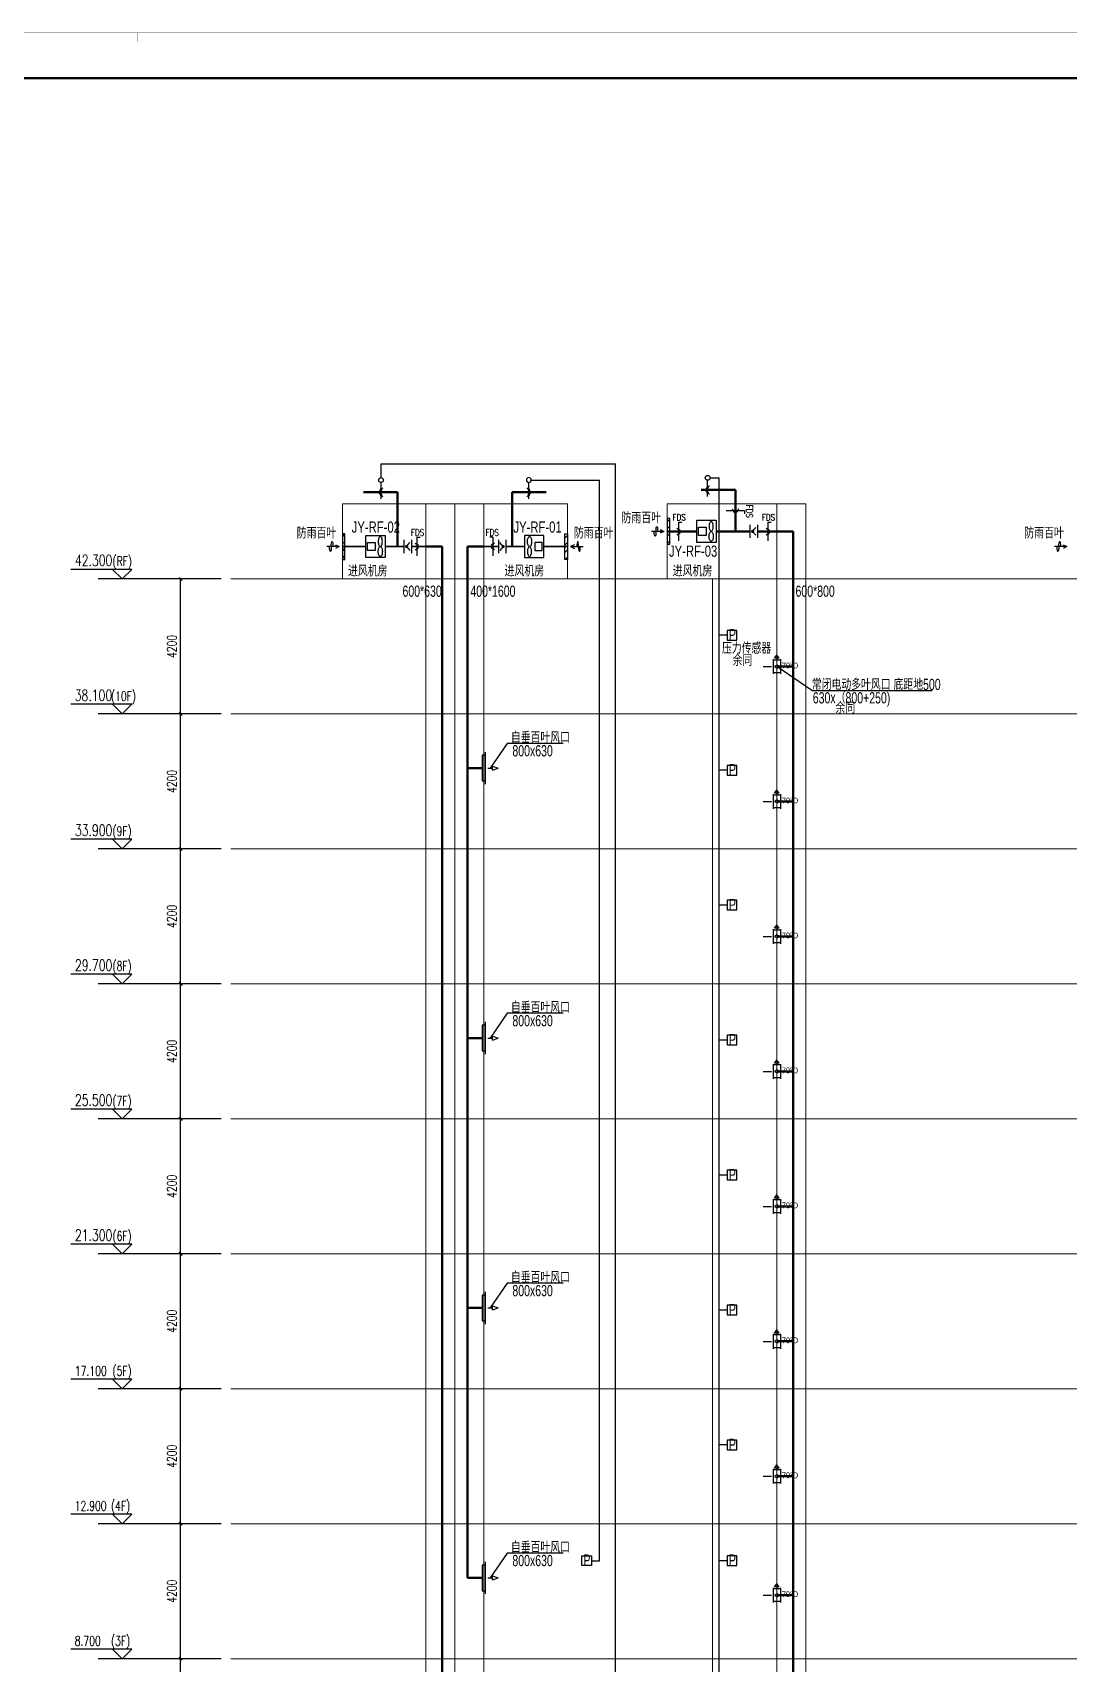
# Model space of a CAD drawing. Extents: x -778003 to -147913, y -2164908 to -814216.
# Drawn here: x -427936 to -395722, y -1229811 to -1179062 of the extents above; entities that cross this region are included whole.
import ezdxf
from ezdxf.enums import TextEntityAlignment as Align

# ---------------------------------------------------------------- set-up
doc = ezdxf.new("R2010")
doc.units = 0
doc.header["$LTSCALE"] = 1000
doc.header["$MEASUREMENT"] = 0
doc.layers.get('0').update_dxf_attribs({"linetype": 'CONTINUOUS'})
for name, color, linetype in [('00AC-风口及标注-61', 61, 'CONTINUOUS'), ('DIM_ELEV', 3, 'CONTINUOUS'), ('DUCT-加压送风标注', 3, 'CONTINUOUS'), ('DUCT-加压送风管单线', 1, 'CONTINUOUS'), ('DUCT-加压送风风口', 7, 'CONTINUOUS'), ('H-DUCT-新风标注', 3, 'CONTINUOUS'), ('H-DUCT-阀门', 2, 'CONTINUOUS'), ('H-DUCT-风口', 61, 'CONTINUOUS'), ('H-设备', 131, 'CONTINUOUS'), ('PUB_DIM', 7, 'CONTINUOUS')]:
    doc.layers.add(name, color=color, linetype=linetype)
doc.layers.add('H-辅助', color=7, linetype='CONTINUOUS', lineweight=20)
doc.layers.add('暖通-新风-标注', color=3, linetype='CONTINUOUS', lineweight=25)
doc.styles.add('_TCH_DIM', font='SIMPLEX', dxfattribs={"bigfont": 'GBCBIG'})
doc.styles.add('_TCH_DIM_T3', font='SIMPLEX', dxfattribs={"width": 0.705882, "bigfont": 'GBCBIG'})
doc.styles.add('GB-100', font='ROS', dxfattribs={"width": 0.8, "height": 300, "bigfont": 'JD'})
doc.styles.add('romans', font='romans', dxfattribs={"width": 0.7})
doc.styles.get("Standard").update_dxf_attribs({"font": 'ros.shx', "width": 0.75, "bigfont": 'jd.shx'})
doc.dimstyles.new('_TCH_ARCH&&100', dxfattribs={"dimtxt": 297.5, "dimasz": 100, "dimexe": 250, "dimexo": 300, "dimgap": 126.25, "dimtad": 1, "dimdec": 0, "dimzin": 0, "dimdsep": 46, "dimtxsty": '_TCH_DIM_T3', "dimblk": 'ARCHTICK', "dimcen": 0.09, "dimclrt": 7, "dimazin": 2, "dimtfac": 1, "dimtdec": 0, "dimtix": 1, "dimtmove": 2, "dimatfit": 3, "dimfxl": 0, "dimtolj": 1, "dimtzin": 0, "dimarcsym": 0})
pattern_1 = [(45, (-258025.69, -781005.28), (-112.2532, 112.2532), [])]

# ---------------------------------------------------------------- blocks, each defined once
blk = doc.blocks.new('_ARROW')
blk.add_solid([(0, 0), (-1, 0.1), (-1, -0.1)])
blk = doc.blocks.new('A$C2AB53CED')
at = {"layer": 'H-DUCT-阀门'}
for p, q in [((625, 26), (696, 149)), ((767, 26), (625, 26)), ((767, 26), (696, 149)), ((696, 26), (696, -45)), ((584, -9), (584, -581)), ((809, -45), (584, -45)), ((696, -197), (696, -392)), ((809, -9), (809, -581)), ((809, -545), (584, -545))]:
    blk.add_line(p, q, dxfattribs=at)
at = {"layer": 'H-DUCT-阀门', "const_width": 26.3}
blk.add_lwpolyline([(584, -7), (584, -582)], dxfattribs=at)
at = {"layer": 'H-DUCT-阀门'}
blk.add_lwpolyline([(267, -295), (524, -295)], dxfattribs=at)
blk.add_circle((696, -295), 58.3, dxfattribs=at)
at = {"layer": 'H-DUCT-阀门', "extrusion": (0, 0, -1), "xscale": 144.0000000037253, "yscale": 144.0000000037253, "zscale": -144.0000000037253}
blk.add_blockref('_ARROW', (-267, -295), dxfattribs=at)
blk.add_blockref('_ARROW', (-267, -295), dxfattribs=at)
blk.add_blockref('_ARROW', (-267, -295), dxfattribs=at)
at = {"layer": 'H-DUCT-阀门', "width": 0.7}
blk.add_text('70%%DD', height=225, dxfattribs=at).set_placement((848, -368))
blk = doc.blocks.new('$风口$00000098')
for p, q in [((0, 0), (-100, 0)), ((0, 200), (100, 200)), ((0, -200), (0, 200)), ((100, 250), (100, -250)), ((172, 0), (315, 0)), ((315, 31), (500, 0)), ((315, 31), (315, -31)), ((315, -31), (500, 0)), ((100, -200), (0, -200))]:
    blk.add_line(p, q)
blk = doc.blocks.new('fengji')
at = {"layer": 'H-设备'}
for points in [[(715, 346), (715, -346), (113, -346), (113, 346)], [(403, -128), (167, -128), (167, 128), (403, 128)]]:
    blk.add_lwpolyline(points, close=True, dxfattribs=at)
for points in [[(563, 311, 0.199085), (542, 302, 0.098442), (517, 265, 0.05569), (504, 219, 0.04245), (499, 156, 0.04245), (504, 92, 0.05569), (517, 46, 0.098442), (542, 9, 0.199085), (563, 0, 0.199085), (584, 9, 0.098442), (608, 46, 0.05569), (622, 92, 0.04245), (627, 156, 0.04245), (622, 219, 0.05569), (608, 266, 0.098442), (584, 302, 0.199085)], [(563, 311, 0.199085), (542, 302, 0.098442), (517, 265, 0.05569), (504, 219, 0.04245), (499, 156, 0.04245), (504, 92, 0.05569), (517, 46, 0.098442), (542, 9, 0.199085), (563, 0, 0.199085), (584, 9, 0.098442), (608, 46, 0.05569), (622, 92, 0.04245), (627, 156, 0.04245), (622, 219, 0.05569), (608, 266, 0.098442), (584, 302, 0.199085)], [(563, -311, -0.199085), (542, -302, -0.098442), (518, -265, -0.05569), (504, -219, -0.04245), (499, -156, -0.04245), (504, -92, -0.05569), (518, -46, -0.098442), (542, -9, -0.199085), (563, 0, -0.199085), (584, -9, -0.098442), (608, -46, -0.05569), (622, -92, -0.04245), (627, -155, -0.04245), (622, -219, -0.05569), (609, -265, -0.098442), (584, -302, -0.199085)], [(563, -311, -0.199085), (542, -302, -0.098442), (518, -265, -0.05569), (504, -219, -0.04245), (499, -156, -0.04245), (504, -92, -0.05569), (518, -46, -0.098442), (542, -9, -0.199085), (563, 0, -0.199085), (584, -9, -0.098442), (608, -46, -0.05569), (622, -92, -0.04245), (627, -155, -0.04245), (622, -219, -0.05569), (609, -265, -0.098442), (584, -302, -0.199085)]]:
    blk.add_lwpolyline(points, format="xyb", close=True, dxfattribs=at)
blk = doc.blocks.new('OAPBJ048')
at = {"color": 0, "linetype": 'ByBlock', "lineweight": -2}
for p, q in [((-125, 65), (-50, -65)), ((125, 65), (50, -65))]:
    blk.add_line(p, q, dxfattribs=at)
blk = doc.blocks.new('FFM')
at = {"layer": 'H-DUCT-阀门', "linetype": 'ByBlock', "lineweight": -2}
for p, q in [((-163, 0), (177, 0)), ((0, 350), (0, -350)), ((0, 350), (121, 350))]:
    blk.add_line(p, q, dxfattribs=at)
at = {"layer": 'H-DUCT-阀门', "linetype": 'ByBlock', "lineweight": -2, "rotation": 90}
blk.add_blockref('OAPBJ048', (0, 0), dxfattribs=at)
at = {"layer": 'H-DUCT-阀门', "linetype": 'ByBlock', "lineweight": -2, "style": 'romans', "width": 0.8}
blk.add_attdef('FD', text='', height=200, dxfattribs=at).set_placement((462, 649), align=Align.MIDDLE_CENTER)
blk = doc.blocks.new('tiaojie')
at = {"layer": 'H-DUCT-阀门'}
for p, q in [((-57, 25), (57, 138)), ((0, -206), (0, 304)), ((-57, -26), (57, -139))]:
    blk.add_line(p, q, dxfattribs=at)
at = {"layer": 'H-DUCT-阀门', "const_width": 40}
for points in [[(-20, 81, 1), (20, 81, 1)], [(-20, -83, 1), (20, -83, 1)]]:
    blk.add_lwpolyline(points, format="xyb", close=True, dxfattribs=at)
at = {"layer": 'H-DUCT-阀门'}
blk.add_circle((0, 379), 75, dxfattribs=at)
blk = doc.blocks.new('A1')
for points, const_width in [([(-584266, -1025182), (-500166, -1025182), (-500166, -965782), (-584266, -965782)], 5), ([(-507666, -966782), (-581766, -966782), (-581766, -1024182), (-507666, -1024182)], 50)]:
    blk.add_lwpolyline(points, close=True, dxfattribs=dict(const_width=const_width))
at = {"const_width": 5}
blk.add_lwpolyline([(-542216, -965782), (-542216, -965982)], dxfattribs=at)
blk = doc.blocks.new('_ArchTick')
at = {"color": 0, "linetype": 'ByBlock', "const_width": 0.4}
blk.add_lwpolyline([(-0.5, -0.5), (0.5, 0.5)], dxfattribs=at)
blk = doc.blocks.new('*D178')
at = {"layer": 'PUB_DIM', "color": 0, "lineweight": -2}
for p, q in [((-422074, -1221265), (-423582, -1221265)), ((-423332, -1225465), (-423332, -1221265)), ((-422074, -1225465), (-423582, -1225465))]:
    blk.add_line(p, q, dxfattribs=at)
at = {"layer": 'PUB_DIM', "color": 0, "lineweight": -2, "xscale": 100, "yscale": 100, "zscale": 100}
for p, rotation in [((-423332, -1221265), 90), ((-423332, -1225465), 270)]:
    blk.add_blockref('_ArchTick', p, dxfattribs=dict(at, rotation=rotation))
at = {"layer": 'PUB_DIM', "color": 7, "insert": (-423607, -1223365), "char_height": 297.5, "attachment_point": 5, "rotation": 90, "style": '_TCH_DIM_T3'}
blk.add_mtext('\\A1;4200', dxfattribs=at)
blk = doc.blocks.new('*D179')
at = {"layer": 'PUB_DIM', "color": 0, "lineweight": -2}
for p, q in [((-422074, -1225465), (-423582, -1225465)), ((-423332, -1229665), (-423332, -1225465)), ((-422074, -1229665), (-423582, -1229665))]:
    blk.add_line(p, q, dxfattribs=at)
at = {"layer": 'PUB_DIM', "color": 0, "lineweight": -2, "xscale": 100, "yscale": 100, "zscale": 100}
for p, rotation in [((-423332, -1225465), 90), ((-423332, -1229665), 270)]:
    blk.add_blockref('_ArchTick', p, dxfattribs=dict(at, rotation=rotation))
at = {"layer": 'PUB_DIM', "color": 7, "insert": (-423607, -1227565), "char_height": 297.5, "attachment_point": 5, "rotation": 90, "style": '_TCH_DIM_T3'}
blk.add_mtext('\\A1;4200', dxfattribs=at)
blk = doc.blocks.new('*D180')
at = {"layer": 'PUB_DIM', "color": 0, "lineweight": -2}
for p, q in [((-422074, -1229665), (-423582, -1229665)), ((-423332, -1233865), (-423332, -1229665)), ((-422074, -1233865), (-423582, -1233865))]:
    blk.add_line(p, q, dxfattribs=at)
at = {"layer": 'PUB_DIM', "color": 0, "lineweight": -2, "xscale": 100, "yscale": 100, "zscale": 100}
for p, rotation in [((-423332, -1229665), 90), ((-423332, -1233865), 270)]:
    blk.add_blockref('_ArchTick', p, dxfattribs=dict(at, rotation=rotation))
at = {"layer": 'PUB_DIM', "color": 7, "insert": (-423607, -1231765), "char_height": 297.5, "attachment_point": 5, "rotation": 90, "style": '_TCH_DIM_T3'}
blk.add_mtext('\\A1;4200', dxfattribs=at)
blk = doc.blocks.new('*D185')
at = {"layer": 'PUB_DIM', "color": 0, "lineweight": -2}
for p, q in [((-422074, -1217065), (-423582, -1217065)), ((-423332, -1221265), (-423332, -1217065)), ((-422074, -1221265), (-423582, -1221265))]:
    blk.add_line(p, q, dxfattribs=at)
at = {"layer": 'PUB_DIM', "color": 0, "lineweight": -2, "xscale": 100, "yscale": 100, "zscale": 100}
for p, rotation in [((-423332, -1217065), 90), ((-423332, -1221265), 270)]:
    blk.add_blockref('_ArchTick', p, dxfattribs=dict(at, rotation=rotation))
at = {"layer": 'PUB_DIM', "color": 7, "insert": (-423607, -1219165), "char_height": 297.5, "attachment_point": 5, "rotation": 90, "style": '_TCH_DIM_T3'}
blk.add_mtext('\\A1;4200', dxfattribs=at)
blk = doc.blocks.new('*D186')
at = {"layer": 'PUB_DIM', "color": 0, "lineweight": -2}
for p, q in [((-422074, -1212865), (-423582, -1212865)), ((-423332, -1217065), (-423332, -1212865)), ((-422074, -1217065), (-423582, -1217065))]:
    blk.add_line(p, q, dxfattribs=at)
at = {"layer": 'PUB_DIM', "color": 0, "lineweight": -2, "xscale": 100, "yscale": 100, "zscale": 100}
for p, rotation in [((-423332, -1212865), 90), ((-423332, -1217065), 270)]:
    blk.add_blockref('_ArchTick', p, dxfattribs=dict(at, rotation=rotation))
at = {"layer": 'PUB_DIM', "color": 7, "insert": (-423607, -1214965), "char_height": 297.5, "attachment_point": 5, "rotation": 90, "style": '_TCH_DIM_T3'}
blk.add_mtext('\\A1;4200', dxfattribs=at)
blk = doc.blocks.new('*D187')
at = {"layer": 'PUB_DIM', "color": 0, "lineweight": -2}
for p, q in [((-422074, -1208665), (-423582, -1208665)), ((-423332, -1212865), (-423332, -1208665)), ((-422074, -1212865), (-423582, -1212865))]:
    blk.add_line(p, q, dxfattribs=at)
at = {"layer": 'PUB_DIM', "color": 0, "lineweight": -2, "xscale": 100, "yscale": 100, "zscale": 100}
for p, rotation in [((-423332, -1208665), 90), ((-423332, -1212865), 270)]:
    blk.add_blockref('_ArchTick', p, dxfattribs=dict(at, rotation=rotation))
at = {"layer": 'PUB_DIM', "color": 7, "insert": (-423607, -1210765), "char_height": 297.5, "attachment_point": 5, "rotation": 90, "style": '_TCH_DIM_T3'}
blk.add_mtext('\\A1;4200', dxfattribs=at)
blk = doc.blocks.new('*D188')
at = {"layer": 'PUB_DIM', "color": 0, "lineweight": -2}
for p, q in [((-422074, -1204465), (-423582, -1204465)), ((-423332, -1208665), (-423332, -1204465)), ((-422074, -1208665), (-423582, -1208665))]:
    blk.add_line(p, q, dxfattribs=at)
at = {"layer": 'PUB_DIM', "color": 0, "lineweight": -2, "xscale": 100, "yscale": 100, "zscale": 100}
for p, rotation in [((-423332, -1204465), 90), ((-423332, -1208665), 270)]:
    blk.add_blockref('_ArchTick', p, dxfattribs=dict(at, rotation=rotation))
at = {"layer": 'PUB_DIM', "color": 7, "insert": (-423607, -1206565), "char_height": 297.5, "attachment_point": 5, "rotation": 90, "style": '_TCH_DIM_T3'}
blk.add_mtext('\\A1;4200', dxfattribs=at)
blk = doc.blocks.new('*D189')
at = {"layer": 'PUB_DIM', "color": 0, "lineweight": -2}
for p, q in [((-422074, -1200265), (-423582, -1200265)), ((-423332, -1204465), (-423332, -1200265)), ((-422074, -1204465), (-423582, -1204465))]:
    blk.add_line(p, q, dxfattribs=at)
at = {"layer": 'PUB_DIM', "color": 0, "lineweight": -2, "xscale": 100, "yscale": 100, "zscale": 100}
for p, rotation in [((-423332, -1200265), 90), ((-423332, -1204465), 270)]:
    blk.add_blockref('_ArchTick', p, dxfattribs=dict(at, rotation=rotation))
at = {"layer": 'PUB_DIM', "color": 7, "insert": (-423607, -1202365), "char_height": 297.5, "attachment_point": 5, "rotation": 90, "style": '_TCH_DIM_T3'}
blk.add_mtext('\\A1;4200', dxfattribs=at)
blk = doc.blocks.new('*D190')
at = {"layer": 'PUB_DIM', "color": 0, "lineweight": -2}
for p, q in [((-422074, -1196065), (-423582, -1196065)), ((-423332, -1200265), (-423332, -1196065)), ((-422074, -1200265), (-423582, -1200265))]:
    blk.add_line(p, q, dxfattribs=at)
at = {"layer": 'PUB_DIM', "color": 0, "lineweight": -2, "xscale": 100, "yscale": 100, "zscale": 100}
for p, rotation in [((-423332, -1196065), 90), ((-423332, -1200265), 270)]:
    blk.add_blockref('_ArchTick', p, dxfattribs=dict(at, rotation=rotation))
at = {"layer": 'PUB_DIM', "color": 7, "insert": (-423607, -1198165), "char_height": 297.5, "attachment_point": 5, "rotation": 90, "style": '_TCH_DIM_T3'}
blk.add_mtext('\\A1;4200', dxfattribs=at)

msp = doc.modelspace()

# ---------------------------------------------------------------- hatches: boundary and pattern name
at = {"layer": '暖通-新风-标注'}
h = msp.add_hatch(dxfattribs=at)
h.set_pattern_fill('ANSI31', color=256, scale=100, style=0)
h.set_pattern_definition([(45, (-247925.68, -780534.89), (-112.2532, 112.2532), [])])
h.paths.add_polyline_path([(-408202, -1194984.2), (-408122, -1194984.2), (-408122, -1194184.2), (-408202, -1194184.2)])
h = msp.add_hatch(dxfattribs=at)
h.set_pattern_fill('ANSI31', color=256, scale=100, style=0)
h.set_pattern_definition(pattern_1)
h.paths.add_polyline_path([(-418302, -1195454.6), (-418222, -1195454.6), (-418222, -1194654.6), (-418302, -1194654.6)])
h = msp.add_hatch(dxfattribs=at)
h.set_pattern_fill('ANSI31', color=256, scale=100, style=0)
h.set_pattern_definition(pattern_1)
h.paths.add_polyline_path([(-411301.8, -1195454.6), (-411381.8, -1195454.6), (-411381.8, -1194654.6), (-411301.8, -1194654.6)])

# ---------------------------------------------------------------- linework, layer by layer
at = {"layer": 'DIM_ELEV', "color": 0}
for p, q in [((-424846.8, -1195764.5), (-426746.8, -1195764.5)), ((-425146.8, -1196064.5), (-425446.8, -1195764.5)), ((-425146.8, -1196064.5), (-424846.8, -1195764.5)), ((-424846.8, -1199964.5), (-426746.8, -1199964.5)), ((-425146.8, -1200264.5), (-425446.8, -1199964.5)), ((-425146.8, -1200264.5), (-424846.8, -1199964.5)), ((-424846.8, -1204164.5), (-426746.8, -1204164.5)), ((-425146.8, -1204464.5), (-425446.8, -1204164.5)), ((-425146.8, -1204464.5), (-424846.8, -1204164.5)), ((-424846.8, -1208364.5), (-426746.8, -1208364.5)), ((-425146.8, -1208664.5), (-425446.8, -1208364.5)), ((-425146.8, -1208664.5), (-424846.8, -1208364.5)), ((-424846.8, -1212564.5), (-426746.8, -1212564.5)), ((-425146.8, -1212864.5), (-425446.8, -1212564.5)), ((-425146.8, -1212864.5), (-424846.8, -1212564.5)), ((-424846.8, -1216764.5), (-426746.8, -1216764.5)), ((-425146.8, -1217064.5), (-425446.8, -1216764.5)), ((-425146.8, -1217064.5), (-424846.8, -1216764.5)), ((-424846.8, -1220964.5), (-426746.8, -1220964.5)), ((-425146.8, -1221264.5), (-425446.8, -1220964.5)), ((-425146.8, -1221264.5), (-424846.8, -1220964.5)), ((-424846.8, -1225164.5), (-426746.8, -1225164.5)), ((-425146.8, -1225464.5), (-425446.8, -1225164.5)), ((-425146.8, -1225464.5), (-424846.8, -1225164.5)), ((-424846.8, -1229364.5), (-426746.8, -1229364.5)), ((-425146.8, -1229664.5), (-425446.8, -1229364.5)), ((-425146.8, -1229664.5), (-424846.8, -1229364.5))]:
    msp.add_line(p, q, dxfattribs=at)
at = {"layer": 'DIM_ELEV', "color": 3}
for p, q in [((-422534.7, -1196064.5), (-425896.8, -1196064.5)), ((-422534.7, -1200264.5), (-425896.8, -1200264.5)), ((-422534.7, -1204464.5), (-425896.8, -1204464.5)), ((-422534.7, -1208664.5), (-425896.8, -1208664.5)), ((-422534.7, -1212864.5), (-425896.8, -1212864.5)), ((-422534.7, -1217064.5), (-425896.8, -1217064.5)), ((-422534.7, -1221264.5), (-425896.8, -1221264.5)), ((-422534.7, -1225464.5), (-425896.8, -1225464.5)), ((-422534.7, -1229664.5), (-425896.8, -1229664.5))]:
    msp.add_line(p, q, dxfattribs=at)
at = {"layer": 'DUCT-加压送风标注'}
for p, q in [((-403697.1, -1199532), (-404787, -1198788.4)), ((-403697.1, -1199532), (-399955.3, -1199532)), ((-413174.6, -1201179.8), (-413708.5, -1201949.2)), ((-411436, -1201179.8), (-413174.6, -1201179.8)), ((-413174.6, -1209579.8), (-413708.5, -1210349.2)), ((-411436, -1209579.8), (-413174.6, -1209579.8)), ((-413174.6, -1217979.8), (-413708.5, -1218749.2)), ((-411436, -1217979.8), (-413174.6, -1217979.8)), ((-413174.6, -1226379.8), (-413708.5, -1227149.2)), ((-411436, -1226379.8), (-413174.6, -1226379.8))]:
    msp.add_line(p, q, dxfattribs=at)
at = {"layer": 'DUCT-加压送风管单线', "lineweight": 50}
for p, q in [((-416584, -1193364.5), (-417645.1, -1193364.5)), ((-416584, -1195054.6), (-416584, -1193364.5)), ((-413019.7, -1193364.5), (-411958.7, -1193364.5)), ((-413019.7, -1195054.6), (-413019.7, -1193364.5)), ((-406079.9, -1193294.1), (-407140.9, -1193294.1)), ((-406079.9, -1194584.2), (-406079.9, -1193294.1)), ((-408202, -1194584.2), (-407281.2, -1194584.2)), ((-405625, -1194584.2), (-406678.5, -1194584.2)), ((-404787, -1194584.2), (-405395, -1194584.2)), ((-404787, -1194584.2), (-404279.5, -1194584.2)), ((-404279.5, -1194584.2), (-404279.5, -1246338.4)), ((-415701.9, -1195054.6), (-415194.4, -1195054.6)), ((-415194.4, -1195054.6), (-415194.4, -1246598.3)), ((-414409.3, -1195054.6), (-414409.3, -1227149.2)), ((-413901.9, -1195054.6), (-414409.3, -1195054.6)), ((-404787, -1198788.4), (-404279.5, -1198788.4)), ((-413951.8, -1201949.2), (-414409.3, -1201949.2)), ((-404787, -1202988.4), (-404279.5, -1202988.4)), ((-404787, -1207188.4), (-404279.5, -1207188.4)), ((-413951.8, -1210349.2), (-414409.3, -1210349.2)), ((-404787, -1211388.4), (-404279.5, -1211388.4)), ((-404787, -1215588.4), (-404279.5, -1215588.4)), ((-413951.8, -1218749.2), (-414409.3, -1218749.2)), ((-404787, -1219788.4), (-404279.5, -1219788.4)), ((-404787, -1223988.4), (-404279.5, -1223988.4)), ((-413951.8, -1227149.2), (-414409.3, -1227149.2)), ((-404787, -1227688.4), (-404279.5, -1227688.4))]:
    msp.add_line(p, q, dxfattribs=at)
at = {"layer": 'DUCT-加压送风管单线', "lineweight": 35}
for p, q in [((-418302, -1195054.6), (-417572.9, -1195054.6)), ((-416970.3, -1195054.6), (-416385.8, -1195054.6)), ((-416155.8, -1195054.6), (-415701.9, -1195054.6)), ((-413448, -1195054.6), (-413901.9, -1195054.6)), ((-412633.5, -1195054.6), (-413218, -1195054.6)), ((-411301.8, -1195054.6), (-412030.8, -1195054.6))]:
    msp.add_line(p, q, dxfattribs=at)
at = {"layer": 'H-DUCT-阀门'}
for p, q in [((-417100.4, -1192910.2), (-417100.4, -1192485.2)), ((-412428.3, -1192985.2), (-412148.6, -1192985.2)), ((-405625, -1194379.4), (-405625, -1194789)), ((-405542.5, -1194584.2), (-405440, -1194462.2)), ((-405542.5, -1194584.2), (-405440, -1194704.1)), ((-405395, -1194379.4), (-405395, -1194789)), ((-416385.8, -1194849.8), (-416385.8, -1195259.4)), ((-416303.3, -1195054.6), (-416200.8, -1194932.6)), ((-416303.3, -1195054.6), (-416200.8, -1195174.5)), ((-416155.8, -1194849.8), (-416155.8, -1195259.4)), ((-413448, -1194849.8), (-413448, -1195259.4)), ((-413300.5, -1195054.6), (-413403, -1194932.6)), ((-413300.5, -1195054.6), (-413403, -1195174.5)), ((-413218, -1194849.8), (-413218, -1195259.4)), ((-406337, -1197814.5), (-406587, -1197814.5)), ((-406337, -1202014.5), (-406587, -1202014.5)), ((-406337, -1206214.5), (-406587, -1206214.5)), ((-406337, -1210414.5), (-406587, -1210414.5)), ((-406337, -1214614.5), (-406587, -1214614.5)), ((-406337, -1218814.5), (-406587, -1218814.5)), ((-406337, -1223014.5), (-406587, -1223014.5)), ((-410555.7, -1226614.5), (-410305.7, -1226614.5)), ((-406337, -1226614.5), (-406587, -1226614.5))]:
    msp.add_line(p, q, dxfattribs=at)
at = {"layer": 'H-DUCT-阀门', "lineweight": 30}
for p, q in [((-417100.4, -1192485.2), (-409805.7, -1192485.2)), ((-409805.7, -1239514.5), (-409805.7, -1192485.2)), ((-412428.3, -1192985.2), (-410305.7, -1192985.2)), ((-410305.7, -1226614.5), (-410305.7, -1192985.2)), ((-406866.7, -1192914.8), (-406587, -1192914.8)), ((-406587, -1245764.5), (-406587, -1192914.8))]:
    msp.add_line(p, q, dxfattribs=at)
at = {"layer": 'H-DUCT-阀门', "const_width": 50}
for points in [[(-405567.5, -1194584.2, 1), (-405517.5, -1194584.2, 1)], [(-416328.3, -1195054.6, 1), (-416278.3, -1195054.6, 1)], [(-413275.5, -1195054.6, -1), (-413325.5, -1195054.6, -1)]]:
    msp.add_lwpolyline(points, format="xyb", close=True, dxfattribs=at)
at = {"layer": 'H-DUCT-阀门'}
for points in [[(-406337, -1197964.5), (-406037, -1197964.5), (-406037, -1197664.5), (-406337, -1197664.5)], [(-406337, -1202164.5), (-406037, -1202164.5), (-406037, -1201864.5), (-406337, -1201864.5)], [(-406337, -1206364.5), (-406037, -1206364.5), (-406037, -1206064.5), (-406337, -1206064.5)], [(-406337, -1210564.5), (-406037, -1210564.5), (-406037, -1210264.5), (-406337, -1210264.5)], [(-406337, -1214764.5), (-406037, -1214764.5), (-406037, -1214464.5), (-406337, -1214464.5)], [(-406337, -1218964.5), (-406037, -1218964.5), (-406037, -1218664.5), (-406337, -1218664.5)], [(-406337, -1223164.5), (-406037, -1223164.5), (-406037, -1222864.5), (-406337, -1222864.5)], [(-410555.7, -1226764.5), (-410855.7, -1226764.5), (-410855.7, -1226464.5), (-410555.7, -1226464.5)], [(-406337, -1226764.5), (-406037, -1226764.5), (-406037, -1226464.5), (-406337, -1226464.5)]]:
    msp.add_lwpolyline(points, close=True, dxfattribs=at)
at = {"layer": 'H-DUCT-风口', "linetype": 'ByBlock', "lineweight": -2}
for p, q in [((-408302, -1194584.2), (-408686, -1194584.2)), ((-418402, -1195054.6), (-418786, -1195054.6)), ((-411201.8, -1195054.6), (-410817.8, -1195054.6)), ((-395771.8, -1195054.6), (-396155.8, -1195054.6))]:
    msp.add_line(p, q, dxfattribs=at)
for points in [[(-408417.2, -1194526.6), (-408302, -1194584.2), (-408417.2, -1194641.8)], [(-418517.2, -1194997), (-418402, -1195054.6), (-418517.2, -1195112.2)], [(-411086.6, -1194997), (-411201.8, -1195054.6), (-411086.6, -1195112.2)], [(-395887, -1194997), (-395771.8, -1195054.6), (-395887, -1195112.2)]]:
    msp.add_lwpolyline(points, dxfattribs=at)
at = {"layer": 'H-DUCT-风口', "linetype": 'ByBlock', "lineweight": -2, "extrusion": (0, 0, -1)}
for centre, major_axis in [((-408574.6, -1194584.2), (0, -153.6)), ((-408520.8, -1194584.2), (0, 153.6)), ((-418674.6, -1195054.6), (0, -153.6)), ((-418620.9, -1195054.6), (0, 153.6)), ((-396044.4, -1195054.6), (0, -153.6)), ((-395990.7, -1195054.6), (0, 153.6))]:
    msp.add_ellipse(centre, major_axis=major_axis, ratio=0.175, start_param=4.712389, end_param=7.8539816, dxfattribs=at)
at = {"layer": 'H-DUCT-风口', "linetype": 'ByBlock', "lineweight": -2}
for centre, major_axis in [((-410982.9, -1195054.6), (0, 153.6)), ((-410929.1, -1195054.6), (0, -153.6))]:
    msp.add_ellipse(centre, major_axis=major_axis, ratio=0.175, start_param=4.712389, end_param=7.8539816, dxfattribs=at)
at = {"layer": 'H-辅助', "color": 7}
for p, q in [((-418302, -1193724), (-411301.8, -1193724)), ((-418302, -1193724), (-418302, -1196064.5)), ((-418302, -1193724), (-418302, -1196064.5)), ((-415701.9, -1193724), (-415701.9, -1248314.5)), ((-415701.9, -1193724), (-414801.9, -1193724)), ((-414801.9, -1193724), (-414801.9, -1248314.5)), ((-414801.9, -1193724), (-414801.9, -1248314.5)), ((-413901.9, -1193724), (-414801.9, -1193724)), ((-413901.9, -1193724), (-413901.9, -1238364.5)), ((-411301.8, -1193724), (-411301.8, -1196064.5)), ((-411301.8, -1193724), (-411301.8, -1196064.5)), ((-408202, -1193724), (-403887, -1193724)), ((-408202, -1193724), (-408202, -1196064.5)), ((-408202, -1193724), (-408202, -1196064.5)), ((-404787, -1193724), (-404787, -1248314.5)), ((-403887, -1193724), (-403887, -1248314.5)), ((-413901.9, -1196064.5), (-407552.9, -1196064.5)), ((-404787, -1196064.5), (-409102, -1196064.5)), ((-406787, -1196064.5), (-406787, -1248314.5))]:
    msp.add_line(p, q, dxfattribs=at)
at = {"layer": 'H-辅助'}
for p, q in [((-421774.4, -1196064.5), (-376772.1, -1196064.5)), ((-421774.4, -1200264.5), (-376772.1, -1200264.5)), ((-421774.4, -1204464.5), (-376772.1, -1204464.5)), ((-421774.4, -1208664.5), (-376772.1, -1208664.5)), ((-421774.4, -1212864.5), (-376772.1, -1212864.5)), ((-421774.4, -1217064.5), (-376772.1, -1217064.5)), ((-421774.4, -1221264.5), (-376772.1, -1221264.5)), ((-421774.4, -1225464.5), (-376772.1, -1225464.5)), ((-421774.4, -1229664.5), (-376772.1, -1229664.5))]:
    msp.add_line(p, q, dxfattribs=at)
at = {"layer": '暖通-新风-标注'}
for points in [[(-408202, -1194984.2), (-408122, -1194984.2), (-408122, -1194184.2), (-408202, -1194184.2)], [(-418302, -1195454.6), (-418222, -1195454.6), (-418222, -1194654.6), (-418302, -1194654.6)], [(-411301.8, -1195454.6), (-411381.8, -1195454.6), (-411381.8, -1194654.6), (-411301.8, -1194654.6)]]:
    msp.add_lwpolyline(points, close=True, dxfattribs=at)

# ---------------------------------------------------------------- block references
at = {"xscale": 1.4137931, "yscale": 1.4137931, "zscale": 1.4137931}
msp.add_blockref('A1', (341906.5, 186350.4), dxfattribs=at)
at = {"yscale": 0.8}
for p in [(-405483.3, -1198552.8), (-405483.3, -1202752.8), (-405483.3, -1206952.8), (-405483.3, -1211152.8), (-405483.3, -1215352.8), (-405483.3, -1219552.8), (-405483.3, -1223752.8), (-405483.3, -1227452.8)]:
    msp.add_blockref('A$C2AB53CED', p, dxfattribs=at)
at = {"layer": 'DUCT-加压送风风口', "color": 2, "xscale": -1, "yscale": 2, "rotation": 180}
for p in [(-413951.8, -1201949.2), (-413951.8, -1210349.2), (-413951.8, -1218749.2), (-413951.8, -1227149.2)]:
    msp.add_blockref('$风口$00000098', p, dxfattribs=at)
at = {"layer": 'H-DUCT-阀门'}
ref = msp.add_blockref('FFM', (-407847.9, -1194584.2), dxfattribs=dict(at, xscale=0.8229599997866899, yscale=0.8229599997866899, zscale=0.8229599997866899))
ref.add_attrib('FD', 'FDS', dxfattribs={"layer": '00AC-风口及标注-61', "linetype": 'ByBlock', "lineweight": -2, "height": 202.5, "style": 'romans', "width": 0.8}).set_placement((-407828.4, -1194146.2), align=Align.MIDDLE_CENTER)
ref = msp.add_blockref('FFM', (-406079.9, -1193939.1), dxfattribs=dict(at, xscale=0.8229599997866899, yscale=0.8229599997866899, zscale=0.8229599997866899, rotation=270))
ref.add_attrib('FD', 'FDS', dxfattribs={"layer": '00AC-风口及标注-61', "linetype": 'ByBlock', "lineweight": -2, "height": 202.5, "rotation": 270, "style": 'romans', "width": 0.8}).set_placement((-405641.9, -1193958.6), align=Align.MIDDLE_CENTER)
ref = msp.add_blockref('FFM', (-405068, -1194584.2), dxfattribs=dict(at, xscale=0.8229599997866899, yscale=0.8229599997866899, zscale=0.8229599997866899))
ref.add_attrib('FD', 'FDS', dxfattribs={"layer": '00AC-风口及标注-61', "linetype": 'ByBlock', "lineweight": -2, "height": 202.5, "style": 'romans', "width": 0.8}).set_placement((-405048.6, -1194146.2), align=Align.MIDDLE_CENTER)
ref = msp.add_blockref('FFM', (-415982.9, -1195054.6), dxfattribs=dict(at, xscale=0.8229599997866899, yscale=0.8229599997866899, zscale=0.8229599997866899))
ref.add_attrib('FD', 'FDS', dxfattribs={"layer": '00AC-风口及标注-61', "linetype": 'ByBlock', "lineweight": -2, "height": 202.5, "style": 'romans', "width": 0.8}).set_placement((-415963.5, -1194616.6), align=Align.MIDDLE_CENTER)
ref = msp.add_blockref('FFM', (-413620.8, -1195054.6), dxfattribs=dict(at, xscale=-0.8229599997866899, yscale=0.8229599997866899, zscale=0.8229599997866899))
ref.add_attrib('FD', 'FDS', dxfattribs={"layer": '00AC-风口及标注-61', "linetype": 'ByBlock', "lineweight": -2, "height": 202.5, "style": 'romans', "width": 0.8}).set_placement((-413640.2, -1194616.6), align=Align.MIDDLE_CENTER)
at = {"layer": '暖通-新风-标注'}
for name, p in [('tiaojie', (-417100.4, -1193364.5)), ('tiaojie', (-406941.7, -1193294.1)), ('fengji', (-407394, -1194584.2)), ('fengji', (-417685.8, -1195054.6))]:
    msp.add_blockref(name, p, dxfattribs=at)
at = {"layer": '暖通-新风-标注', "xscale": -1}
for name, p in [('tiaojie', (-412503.3, -1193364.5)), ('fengji', (-411918, -1195054.6))]:
    msp.add_blockref(name, p, dxfattribs=at)

# ---------------------------------------------------------------- texts
at = {"layer": 'DIM_ELEV', "color": 7, "style": '_TCH_DIM', "width": 0.705882}
for s, height, p in [('42.300', 350, (-426620.8, -1195659.5)), ('(RF)', 297.5, (-425450.8, -1195659.5)), ('38.100', 350, (-426626.8, -1199859.5)), ('(10F)', 297.5, (-425496.8, -1199859.5)), ('33.900', 350, (-426620.8, -1204059.5)), ('(9F)', 297.5, (-425450.8, -1204059.5)), ('29.700', 350, (-426620.8, -1208259.5)), ('(8F)', 297.5, (-425450.8, -1208259.5)), ('25.500', 350, (-426620.8, -1212459.5)), ('(7F)', 297.5, (-425450.8, -1212459.5)), ('21.300', 350, (-426620.8, -1216659.5)), ('(6F)', 297.5, (-425450.8, -1216659.5)), ('(5F)', 297.5, (-425450.8, -1220859.5)), ('17.100', 297.5, (-426620.8, -1220859.5)), ('12.900', 297.5, (-426626.8, -1225059.5)), ('(4F)', 297.5, (-425496.8, -1225059.5)), ('8.700', 297.5, (-426626.8, -1229259.5)), ('(3F)', 297.5, (-425496.8, -1229259.5))]:
    msp.add_text(s, height=height, dxfattribs=at).set_placement(p)
at = {"layer": 'DUCT-加压送风标注', "color": 7, "width": 0.7}
for s, p in [('600*630', (-416432.1, -1196619.7)), ('400*1600', (-414321.7, -1196619.7)), ('600*800', (-404208, -1196619.7)), ('常闭电动多叶风口 底距地500', (-403700.9, -1199520.3)), ('630x（800+250)', (-403670.1, -1199937.3)), ('余同', (-402967.8, -1200249.9))]:
    msp.add_text(s, height=350, dxfattribs=at).set_placement(p)
for s, p in [('自垂百叶风口', (-413061.1, -1201168.1)), ('800x630', (-413014.1, -1201585.1)), ('自垂百叶风口', (-413061.1, -1209568.1)), ('800x630', (-413014.1, -1209985.1)), ('自垂百叶风口', (-413061.1, -1217968.1)), ('800x630', (-413014.1, -1218385.1)), ('自垂百叶风口', (-413061.1, -1226368.1)), ('800x630', (-413014.1, -1226785.1))]:
    msp.add_text(s, height=350, rotation=360, dxfattribs=at).set_placement(p)
at = {"layer": 'H-DUCT-新风标注', "style": 'GB-100', "width": 0.75}
for s, p in [('JY-RF-02', (-418012.8, -1194624.6)), ('JY-RF-01', (-412982.4, -1194624.6)), ('JY-RF-03', (-408143.7, -1195373.4))]:
    msp.add_text(s, height=350, dxfattribs=at).set_placement(p)
at = {"layer": 'H-DUCT-阀门', "width": 0.7}
for s, p in [('P', (-406279.8, -1197971.8)), ('压力传感器', (-406493.8, -1198391.2)), ('余同', (-406165.3, -1198769.1)), ('P', (-406279.8, -1202171.8)), ('P', (-406279.8, -1206371.8)), ('P', (-406279.8, -1210571.8)), ('P', (-406279.8, -1214771.8)), ('P', (-406279.8, -1218971.8)), ('P', (-406279.8, -1223171.8)), ('P', (-410805.3, -1226771.8)), ('P', (-406279.8, -1226771.8))]:
    msp.add_text(s, height=350, dxfattribs=at).set_placement(p)
at = {"layer": 'H-辅助', "style": 'GB-100', "width": 0.8}
for s, p in [('防雨百叶', (-409623.1, -1194335.2)), ('防雨百叶', (-419723.1, -1194805.5)), ('防雨百叶', (-411101.3, -1194805.5)), ('防雨百叶', (-397092.9, -1194805.5)), ('进风机房', (-418127.8, -1195989.4)), ('进风机房', (-413258.4, -1195989.4)), ('进风机房', (-408027.8, -1195989.4))]:
    msp.add_text(s, height=350, dxfattribs=at).set_placement(p)

# ---------------------------------------------------------------- dimensions: what is measured, and where the dimension line sits
at = {"layer": 'PUB_DIM', "color": 0}
for p1, p2, picture, middle in [((-421774.4, -1200264.5), (-421774.4, -1196064.5), '*D190', (-423606.6, -1198164.5)), ((-421774.4, -1204464.5), (-421774.4, -1200264.5), '*D189', (-423606.6, -1202364.5)), ((-421774.4, -1208664.5), (-421774.4, -1204464.5), '*D188', (-423606.6, -1206564.5)), ((-421774.4, -1212864.5), (-421774.4, -1208664.5), '*D187', (-423606.6, -1210764.5)), ((-421774.4, -1217064.5), (-421774.4, -1212864.5), '*D186', (-423606.6, -1214964.5)), ((-421774.4, -1221264.5), (-421774.4, -1217064.5), '*D185', (-423606.6, -1219164.5)), ((-421774.4, -1225464.5), (-421774.4, -1221264.5), '*D178', (-423606.6, -1223364.5)), ((-421774.4, -1229664.5), (-421774.4, -1225464.5), '*D179', (-423606.6, -1227564.5)), ((-421774.4, -1233864.5), (-421774.4, -1229664.5), '*D180', (-423606.6, -1231764.5))]:
    dim = msp.add_aligned_dim(p1=p1, p2=p2, distance=1557.2, dimstyle='_TCH_ARCH&&100', dxfattribs=at)
    dim.commit()
    dim.dimension.update_dxf_attribs({"geometry": picture, "text_midpoint": middle})

doc.saveas('drawing.dxf')
